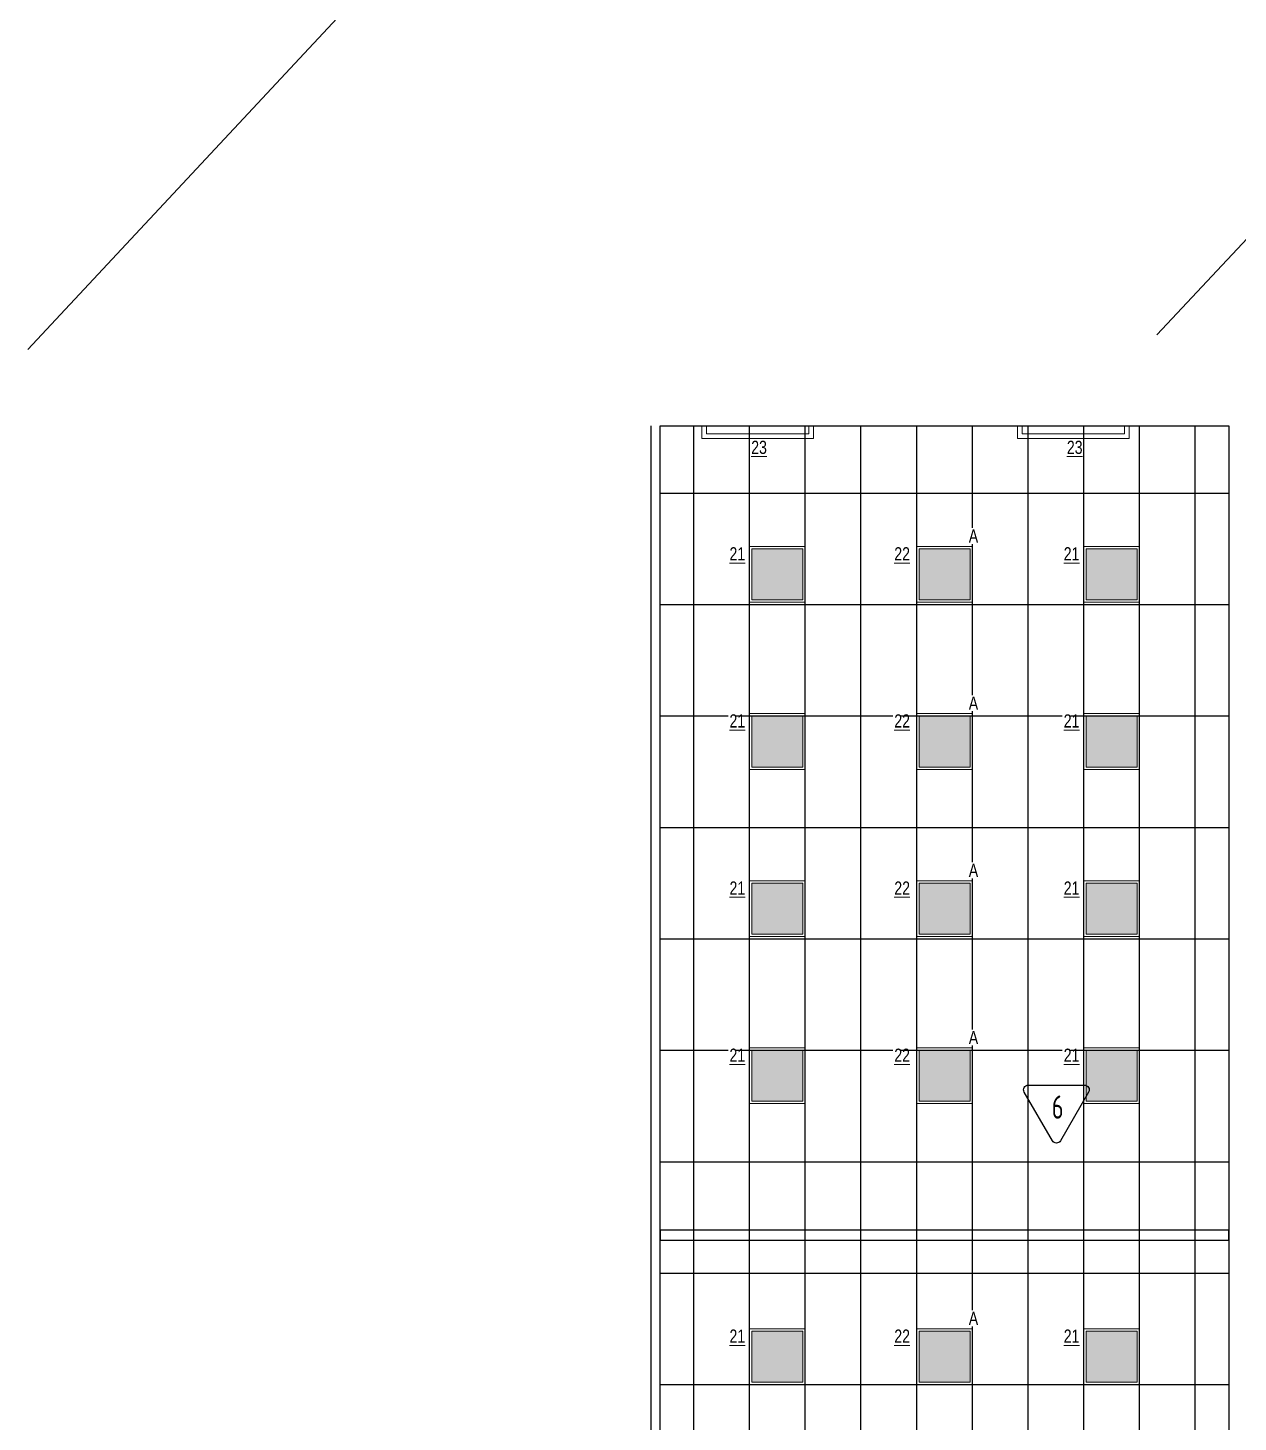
# Model space of a CAD drawing. Header units: millimetres. Extents: x -510890 to 418982, y -118257 to 141350.
# Drawn here: x 194899 to 207936, y 71136 to 86151 of the extents above; entities that cross this region are included whole.
import ezdxf

# ---------------------------------------------------------------- set-up
doc = ezdxf.new("R2010")
doc.units = ezdxf.units.MM
for name, color, linetype, lineweight in [('_ЭОМ_ОБЩ_Освещение_текст тип светильника', 172, 'Continuous', 50), ('_ЭОМ_светильник А', 1, 'Continuous', 35), ('_ЭОМ_светильник Р', 4, 'Continuous', 35), ('АР_Маркер экспликации', 239, 'Continuous', 13), ('АР_Потолки_Штриховка', 252, 'Continuous', 0), ('АР_тонкая линия', 250, 'Continuous', 0)]:
    doc.layers.add(name, color=color, linetype=linetype, lineweight=lineweight)
doc.layers.add('X-ref Light', color=250, linetype='Continuous')
doc.layers.get('X-ref Light').off()
doc.styles.add('ISOCPEUR', font='isocpeur.ttf', dxfattribs={"height": 799.9999999999999})
doc.styles.add('ГОСТ', font='cad.shx', dxfattribs={"width": 0.8})

# ---------------------------------------------------------------- blocks, each defined once
blk = doc.blocks.new('RVE-SLIM-PRIME-595')
at = {"color": 0, "linetype": 'ByBlock', "lineweight": -2, "ltscale": 40}
for points in [[(300, -300), (-300, -300), (-300, 300), (300, 300)], [(275, -275), (-275, -275), (-275, 275), (275, 275)]]:
    blk.add_lwpolyline(points, close=True, dxfattribs=at)
blk = doc.blocks.new('Кососвет')
at = {"color": 0, "linetype": 'ByBlock', "lineweight": -2, "ltscale": 40}
for points in [[(-600, 26.38208023784682), (600, 26.38208023784682), (600, -111.2262301087801)], [(-600, 26.38208023784682), (-600, -111.2262301087801)], [(-600, -111.2262301087801), (-550, -111.2262301087801)], [(-550, -23.61791976216773), (550, -23.61791976216773)], [(-550, -111.2262301087801), (-550, -23.61791976216773)], [(600, -111.2262301087801), (550, -111.2262301087801), (550, -23.61791976216773)]]:
    blk.add_lwpolyline(points, dxfattribs=at)
blk = doc.blocks.new('A$Cf9aa4cc4')
at = {"layer": 'АР_Потолки_Штриховка', "color": 18, "lineweight": 18, "ltscale": 100, "true_color": 0x000000}
for points in [[(-11671.41199336958, 8398.25968143469), (-12271.41199336958, 8398.25968143469), (-12271.41199336958, 8998.25968143469), (-11671.41199336958, 8998.25968143469)], [(-11696.41199336958, 8423.25968143469), (-12246.41199336958, 8423.25968143469), (-12246.41199336958, 8973.25968143469), (-11696.41199336958, 8973.25968143469)], [(-9871.411993369577, 8398.25968143469), (-10471.41199336958, 8398.25968143469), (-10471.41199336958, 8998.25968143469), (-9871.411993369577, 8998.25968143469)], [(-9896.411993369577, 8423.25968143469), (-10446.41199336958, 8423.25968143469), (-10446.41199336958, 8973.25968143469), (-9896.411993369577, 8973.25968143469)], [(-8071.411993369577, 8398.259681434749), (-8671.411993369577, 8398.259681434749), (-8671.411993369577, 8998.259681434749), (-8071.411993369577, 8998.259681434749)], [(-8096.411993369577, 8423.259681434749), (-8646.411993369577, 8423.259681434749), (-8646.411993369577, 8973.259681434749), (-8096.411993369577, 8973.259681434749)], [(-11671.41199336993, 5373.274182051508), (-12271.41199336993, 5373.274182051508), (-12271.41199336993, 5973.274182051508), (-11671.41199336993, 5973.274182051508)], [(-11696.41199336993, 5398.274182051508), (-12246.41199336993, 5398.274182051508), (-12246.41199336993, 5948.274182051508), (-11696.41199336993, 5948.274182051508)], [(-9871.411993369926, 5373.274182051566), (-10471.41199336993, 5373.274182051566), (-10471.41199336993, 5973.274182051566), (-9871.411993369926, 5973.274182051566)], [(-9896.411993369926, 5398.274182051566), (-10446.41199336993, 5398.274182051566), (-10446.41199336993, 5948.274182051566), (-9896.411993369926, 5948.274182051566)], [(-8071.411993369926, 5373.274182051624), (-8671.411993369926, 5373.274182051624), (-8671.411993369926, 5973.274182051624), (-8071.411993369926, 5973.274182051624)], [(-8096.411993369926, 5398.274182051624), (-8646.411993369926, 5398.274182051624), (-8646.411993369926, 5948.274182051624), (-8096.411993369926, 5948.274182051624)]]:
    blk.add_lwpolyline(points, close=True, dxfattribs=at)
at = {"layer": '_ЭОМ_светильник А', "color": 18, "lineweight": 18, "ltscale": 100, "true_color": 0x000000}
for p in [(-10171.41199336993, 14098.25968143481), (-10171.41199336993, 12298.25968143475), (-10171.41199336993, 10498.25968143481), (-10171.41199336958, 8698.259681434749), (-10171.41199337016, 5673.274182051682)]:
    blk.add_blockref('RVE-SLIM-PRIME-595', p, dxfattribs=at)
at = {"layer": '_ЭОМ_светильник Р', "color": 18, "lineweight": 18, "ltscale": 100, "true_color": 0x000000, "rotation": 180}
for p in [(-12183.91199337016, 15587.4282592283), (-8783.911993370159, 15587.4282592283)]:
    blk.add_blockref('Кососвет', p, dxfattribs=at)
at = {"layer": '_ЭОМ_светильник Р', "color": 18, "lineweight": 18, "ltscale": 100, "true_color": 0x000000}
for p in [(-11971.41199336993, 14098.25968143475), (-8371.411993369926, 14098.25968143487), (-11971.41199336993, 12298.25968143469), (-8371.411993369926, 12298.25968143481), (-11971.41199336993, 10498.25968143475), (-8371.411993369926, 10498.25968143487), (-11971.41199336958, 8698.25968143469), (-8371.411993369577, 8698.259681434807), (-11971.41199337016, 5673.274182051624), (-8371.411993370159, 5673.27418205174)]:
    blk.add_blockref('RVE-SLIM-PRIME-595', p, dxfattribs=at)
at = {"layer": '_ЭОМ_ОБЩ_Освещение_текст тип светильника', "color": 18, "lineweight": 18, "ltscale": 40, "true_color": 0x000000, "char_height": 142.1875, "width": 55.871829552576, "attachment_point": 1, "style": 'ГОСТ', "bg_fill": 3, "box_fill_scale": 1.1, "bg_fill_color": 256, "bg_fill_transparency": 0}
for s, insert in [('{\\L23}', (-12253.7735702385, 15537.12976886722)), ('{\\L23}', (-8853.77357023838, 15537.12976886722)), ('{\\L21}', (-12487.79450547067, 14390.6810162247)), ('{\\L22}', (-10712.60180616623, 14390.68101622476)), ('{\\L21}', (-8887.794505470665, 14390.68101622481)), ('{\\L21}', (-12487.79450547067, 12590.68101622464)), ('{\\L22}', (-10712.60180616623, 12590.6810162247)), ('{\\L21}', (-8887.794505470665, 12590.68101622476)), ('{\\L21}', (-12487.79450547067, 10790.6810162247)), ('{\\L22}', (-10712.60180616623, 10790.68101622476)), ('{\\L21}', (-8887.794505470665, 10790.68101622481)), ('{\\L21}', (-12487.79450547032, 8990.68101622464)), ('{\\L22}', (-10712.60180616588, 8990.681016224698)), ('{\\L21}', (-8887.794505470316, 8990.681016224757)), ('{\\L21}', (-12487.7945054709, 5965.695516841573)), ('{\\L22}', (-10712.60180616623, 5965.695516841515)), ('{\\L21}', (-8887.794505470898, 5965.69551684169))]:
    blk.add_mtext(s, dxfattribs=dict(at, insert=insert))
at = {"layer": '_ЭОМ_светильник А', "color": 18, "lineweight": 18, "ltscale": 100, "true_color": 0x000000, "char_height": 142.1875, "width": 86.04374658316377, "attachment_point": 1, "style": 'ГОСТ', "bg_fill": 3, "box_fill_scale": 1.1, "bg_fill_color": 256, "bg_fill_transparency": 0}
for insert in [(-9910.403097709524, 14581.68183302073), (-9910.403097709524, 12781.68183302067), (-9910.403097709524, 10981.68183302073), (-9910.403097709175, 9181.681833020673), (-9910.403097709524, 6156.69633363749)]:
    blk.add_mtext('А', dxfattribs=dict(at, insert=insert))
blk = doc.blocks.new('A$Cbdfa4545')
at = {"layer": 'АР_тонкая линия', "ltscale": 100}
blk.add_line((18350.94000110985, -35012.42855522729), (6318.623558140651, -47915.00000000588), dxfattribs=at)
blk.add_lwpolyline([(18478.62926937669, -47754.99613795045), (23133.80499407754, -42790.68553678031)], dxfattribs=at)

msp = doc.modelspace()

# ---------------------------------------------------------------- hatches: boundary and pattern name
at = {"layer": 'АР_Потолки_Штриховка', "ltscale": 100, "true_color": 0xf8f6b0}
h = msp.add_hatch(color=51, dxfattribs=at)
h.dxf.hatch_style = 1
h.paths.add_polyline_path([(202698.1145433905, 79990.66795773573), (203248.1145433905, 79990.66795773573), (203248.1145433905, 80540.66795773573), (202698.1145433905, 80540.66795773573)])
h = msp.add_hatch(color=51, dxfattribs=at)
h.dxf.hatch_style = 1
h.paths.add_polyline_path([(204498.1145433905, 79990.66795773577), (205048.1145433905, 79990.66795773577), (205048.1145433905, 80540.66795773577), (204498.1145433905, 80540.66795773577)])
h = msp.add_hatch(color=51, dxfattribs=at)
h.dxf.hatch_style = 1
h.paths.add_polyline_path([(206298.1145433905, 79990.66795773582), (206848.1145433905, 79990.66795773582), (206848.1145433905, 80540.66795773582), (206298.1145433905, 80540.66795773582)])
h = msp.add_hatch(color=51, dxfattribs=at)
h.dxf.hatch_style = 1
h.paths.add_polyline_path([(202698.1145433905, 78190.66795773571), (203248.1145433905, 78190.66795773571), (203248.1145433905, 78740.66795773571), (202698.1145433905, 78740.66795773571)])
h = msp.add_hatch(color=51, dxfattribs=at)
h.dxf.hatch_style = 1
h.paths.add_polyline_path([(204498.1145433905, 78190.66795773576), (205048.1145433905, 78190.66795773576), (205048.1145433905, 78740.66795773576), (204498.1145433905, 78740.66795773576)])
h = msp.add_hatch(color=51, dxfattribs=at)
h.dxf.hatch_style = 1
h.paths.add_polyline_path([(206298.1145433905, 78190.6679577358), (206848.1145433905, 78190.6679577358), (206848.1145433905, 78740.6679577358), (206298.1145433905, 78740.6679577358)])
h = msp.add_hatch(color=51, dxfattribs=at)
h.dxf.hatch_style = 1
h.paths.add_polyline_path([(202698.1145433906, 76390.66795773573), (203248.1145433906, 76390.66795773573), (203248.1145433906, 76940.66795773573), (202698.1145433906, 76940.66795773573)])
h = msp.add_hatch(color=51, dxfattribs=at)
h.dxf.hatch_style = 1
h.paths.add_polyline_path([(204498.1145433906, 76390.66795773577), (205048.1145433906, 76390.66795773577), (205048.1145433906, 76940.66795773577), (204498.1145433906, 76940.66795773577)])
h = msp.add_hatch(color=51, dxfattribs=at)
h.dxf.hatch_style = 1
h.paths.add_polyline_path([(206298.1145433906, 76390.66795773582), (206848.1145433906, 76390.66795773582), (206848.1145433906, 76940.66795773582), (206298.1145433906, 76940.66795773582)])
h = msp.add_hatch(color=51, dxfattribs=at)
h.dxf.hatch_style = 1
h.paths.add_polyline_path([(202698.1145433906, 74590.66795773571), (203248.1145433906, 74590.66795773571), (203248.1145433906, 75140.66795773571), (202698.1145433906, 75140.66795773571)])
h = msp.add_hatch(color=51, dxfattribs=at)
h.dxf.hatch_style = 1
h.paths.add_polyline_path([(204498.1145433906, 74590.66795773576), (205048.1145433906, 74590.66795773576), (205048.1145433906, 75140.66795773576), (204498.1145433906, 75140.66795773576)])
h = msp.add_hatch(color=51, dxfattribs=at)
h.dxf.hatch_style = 1
h.paths.add_polyline_path([(206298.1145433906, 74590.6679577358), (206848.1145433906, 74590.6679577358), (206848.1145433906, 75140.6679577358), (206298.1145433906, 75140.6679577358)])
h = msp.add_hatch(color=51, dxfattribs=at)
h.dxf.hatch_style = 1
h.paths.add_polyline_path([(202698.1145433907, 71565.68245835249), (203248.1145433907, 71565.68245835249), (203248.1145433907, 72115.68245835249), (202698.1145433907, 72115.68245835249)])
h = msp.add_hatch(color=51, dxfattribs=at)
h.dxf.hatch_style = 1
h.paths.add_polyline_path([(204498.1145433907, 71565.68245835253), (205048.1145433907, 71565.68245835253), (205048.1145433907, 72115.68245835253), (204498.1145433907, 72115.68245835253)])
h = msp.add_hatch(color=51, dxfattribs=at)
h.dxf.hatch_style = 1
h.paths.add_polyline_path([(206298.1145433907, 71565.68245835257), (206848.1145433907, 71565.68245835257), (206848.1145433907, 72115.68245835257), (206298.1145433907, 72115.68245835257)])

# ---------------------------------------------------------------- linework, layer by layer
for points in [[(201610.6145433905, 81866.06276563797), (201610.6145433905, 64815.68245835247)], [(202073.1145433905, 64815.68245835247), (202073.1145433905, 81866.06276563797)], [(202673.1145433905, 64815.68245835247), (202673.1145433905, 81866.06276563797)], [(203273.1145433905, 64815.68245835247), (203273.1145433905, 81866.06276563797)], [(203873.1145433905, 64815.68245835247), (203873.1145433905, 81866.06276563797)], [(204473.1145433905, 64815.68245835247), (204473.1145433905, 81866.06276563797)], [(205073.1145433905, 64815.68245835247), (205073.1145433905, 81866.06276563797)], [(205673.1145433905, 64815.68245835247), (205673.1145433905, 81866.06276563797)], [(206273.1145433905, 64815.68245835247), (206273.1145433905, 81866.06276563797)], [(206873.1145433905, 64815.68245835247), (206873.1145433905, 81866.06276563797)], [(207473.1145433905, 64815.68245835247), (207473.1145433905, 81866.06276563797)], [(201710.6145433901, 81140.68245835247), (207835.6145433901, 81140.68245835263)], [(201710.6145433901, 79940.68245835247), (207835.6145433902, 79940.68245835263)], [(201710.6145433901, 78740.68245835247), (207835.6145433902, 78740.68245835263)], [(201710.6145433902, 77540.68245835247), (207835.6145433902, 77540.68245835263)], [(201710.6145433902, 76340.68245835247), (207835.6145433903, 76340.68245835263)], [(201710.6145433902, 75140.68245835247), (207835.6145433903, 75140.68245835263)], [(201710.6145433903, 73940.68245835247), (207835.6145433903, 73940.68245835263)], [(201710.6145433903, 72740.68245835247), (207835.6145433903, 72740.68245835263)], [(201710.6145433903, 71540.68245835247), (207835.6145433904, 71540.68245835263)]]:
    msp.add_lwpolyline(points)
for points in [[(201710.6011463196, 81866.06276563797), (207835.6145433905, 81866.06276563797), (207835.6145433905, 64815.68245835247), (201710.6145433905, 64815.68245835247)], [(207835.6145433906, 73201.86266033027), (201710.6079961167, 73201.86266033027), (201710.6079961167, 73094.86266032982), (207835.6145433906, 73094.86266032982)]]:
    msp.add_lwpolyline(points, close=True)
msp.add_lwpolyline([(205675.0002677694, 74765.65831331033), (206281.2182084987, 74765.6583133101, -0.5773494962845065), (206324.5194576156, 74690.65855061446), (206021.4105730991, 74165.65856240629, -0.5773541042744643), (205934.8077450876, 74165.65856240629), (205631.6990831239, 74690.65816514296, -0.5773491286020777), (205675.0002677694, 74765.65831331033, -1.710881644036777e-06)], format="xyb")
at = {"layer": 'АР_Потолки_Штриховка', "color": 18, "ltscale": 100, "true_color": 0x000000}
for points in [[(203273.1145433907, 71540.68245835249), (202673.1145433907, 71540.68245835249), (202673.1145433907, 72140.68245835249), (203273.1145433907, 72140.68245835249)], [(203248.1145433907, 71565.68245835249), (202698.1145433907, 71565.68245835249), (202698.1145433907, 72115.68245835249), (203248.1145433907, 72115.68245835249)], [(205073.1145433907, 71540.68245835253), (204473.1145433907, 71540.68245835253), (204473.1145433907, 72140.68245835253), (205073.1145433907, 72140.68245835253)], [(205048.1145433907, 71565.68245835253), (204498.1145433907, 71565.68245835253), (204498.1145433907, 72115.68245835253), (205048.1145433907, 72115.68245835253)], [(206873.1145433907, 71540.68245835257), (206273.1145433907, 71540.68245835257), (206273.1145433907, 72140.68245835257), (206873.1145433907, 72140.68245835257)], [(206848.1145433907, 71565.68245835257), (206298.1145433907, 71565.68245835257), (206298.1145433907, 72115.68245835257), (206848.1145433907, 72115.68245835257)]]:
    msp.add_lwpolyline(points, close=True, dxfattribs=at)

# ---------------------------------------------------------------- texts
at = {"insert": (205928.692505897, 74653.57627779117), "char_height": 250, "width": 294.3337657886732, "attachment_point": 1, "style": 'ISOCPEUR'}
msp.add_mtext('{\\W0.7;6}', dxfattribs=at)

# ---------------------------------------------------------------- next in the draw order: block references
at = {"layer": 'X-ref Light', "color": 18, "lineweight": 30, "true_color": 0x000000}
msp.add_blockref('A$Cf9aa4cc4', (214944.5265367604, 66167.40827630098), dxfattribs=at)

# ---------------------------------------------------------------- next in the draw order: block references
at = {"layer": 'АР_Маркер экспликации', "ltscale": 100}
msp.add_blockref('A$Cbdfa4545', (188580.552935419, 130600.6824583525), dxfattribs=at)

doc.saveas('drawing.dxf')
